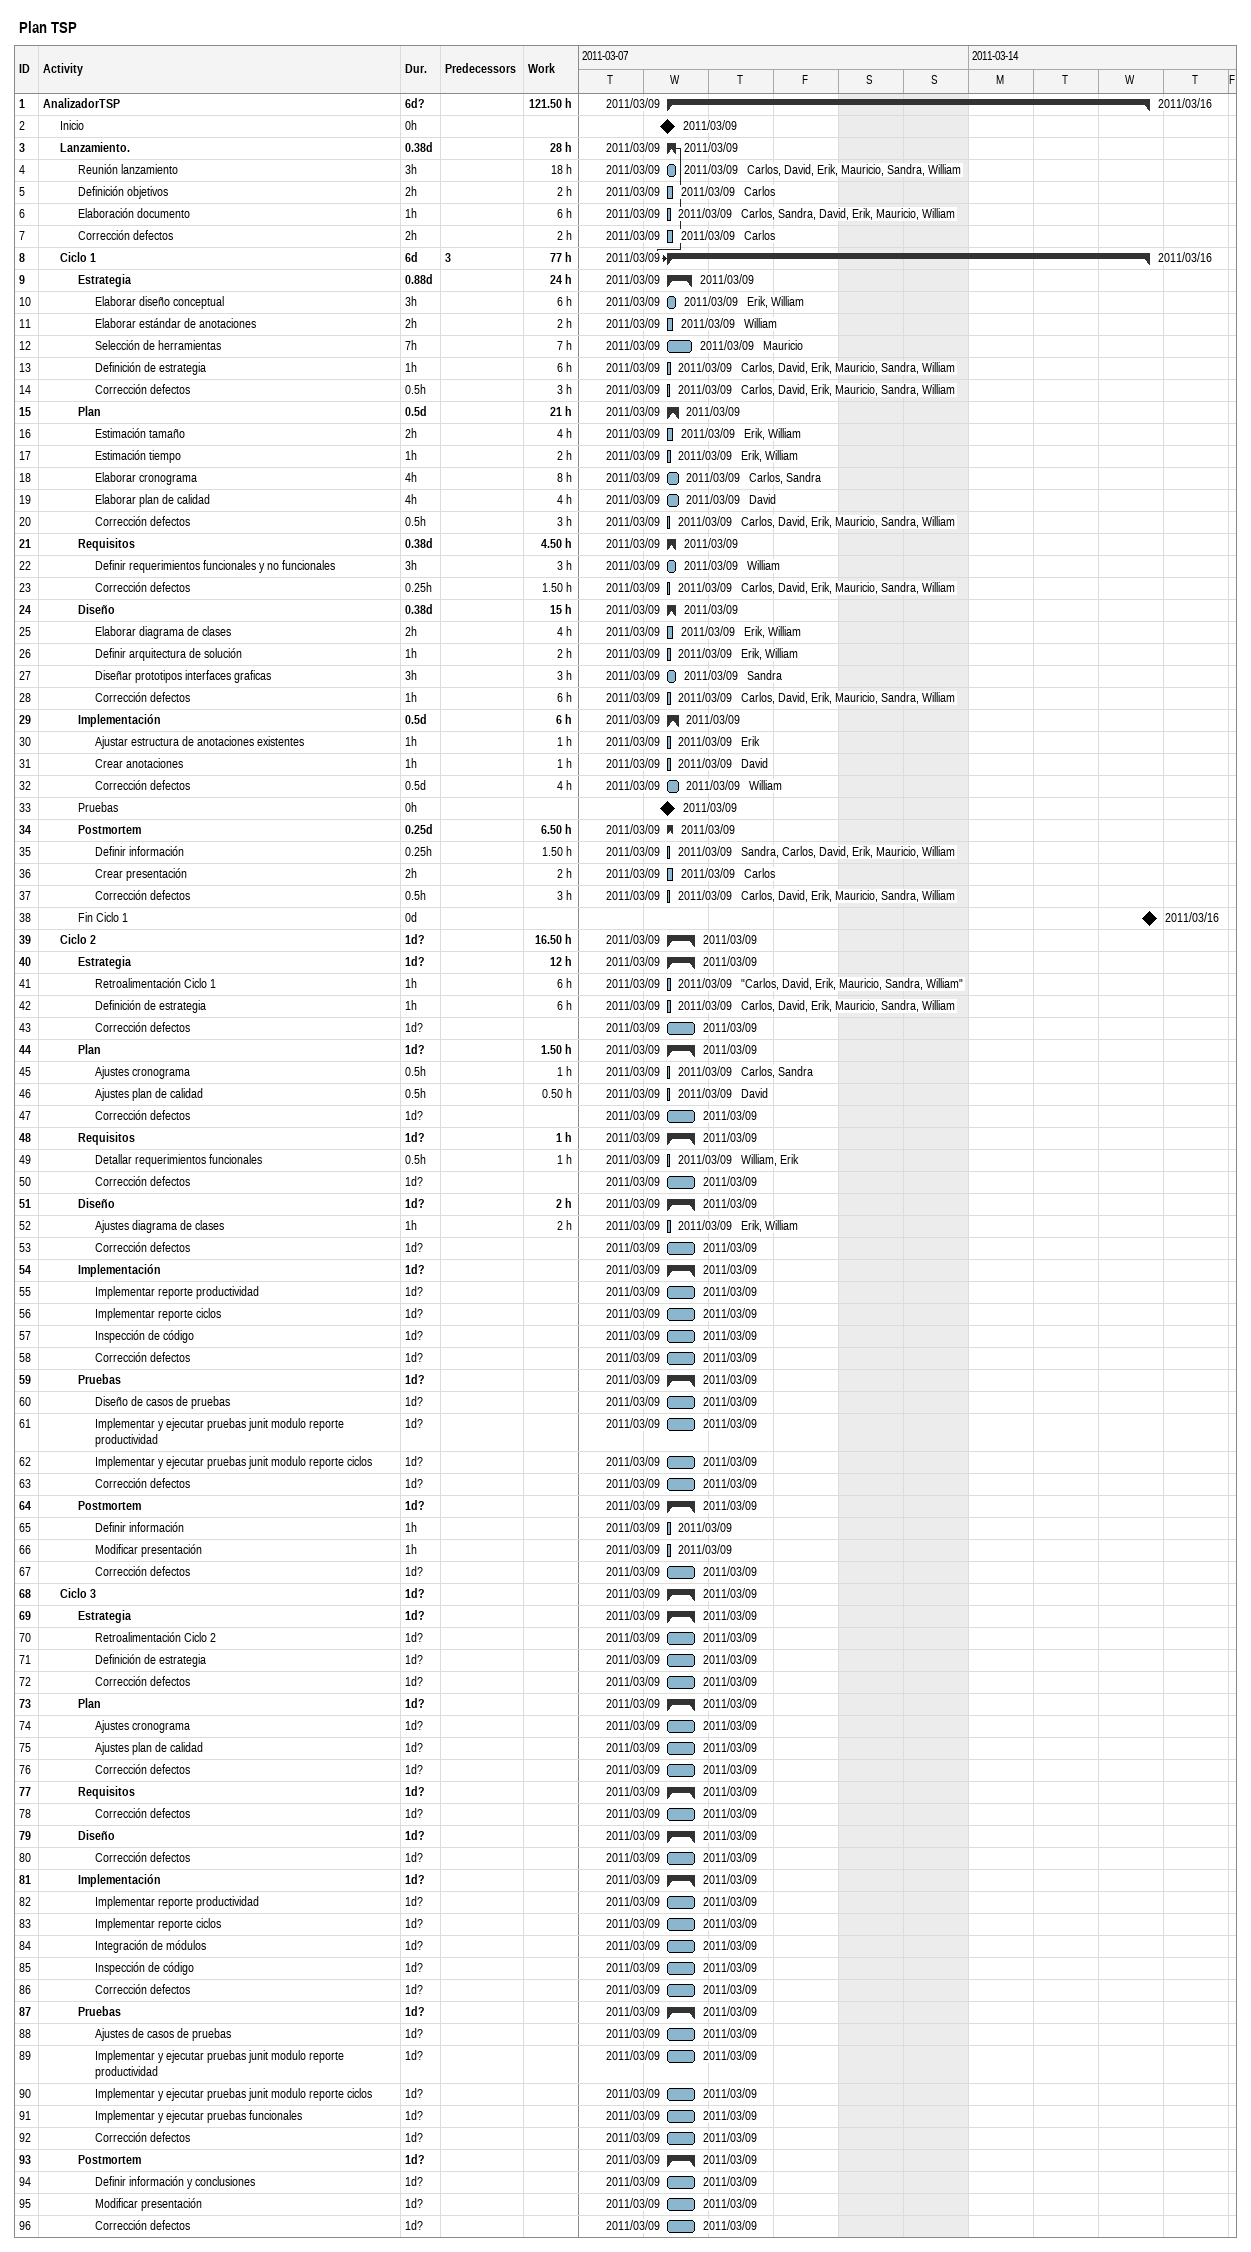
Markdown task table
Plan TSP

| ID | Level | Task | Duration | Start | Finish | Predecessors | Resources | Work (h) |
|---|---|---|---|---|---|---|---|---|
| 1 | 1 | **AnalizadorTSP** | 6d? | 2011-03-09 | 2011-03-16 |  |  | 121.50 |
| 2 | 2 | Inicio | 0h | 2011-03-09 | 2011-03-09 |  |  |  |
| 3 | 2 | **Lanzamiento.** | 0.38d | 2011-03-09 | 2011-03-09 |  |  | 28 |
| 4 | 3 | Reunión lanzamiento | 3h | 2011-03-09 | 2011-03-09 |  | Carlos, David, Erik, Mauricio, Sandra, William | 18 |
| 5 | 3 | Definición objetivos | 2h | 2011-03-09 | 2011-03-09 |  | Carlos | 2 |
| 6 | 3 | Elaboración documento | 1h | 2011-03-09 | 2011-03-09 |  | Carlos, Sandra, David, Erik, Mauricio, William | 6 |
| 7 | 3 | Corrección defectos | 2h | 2011-03-09 | 2011-03-09 |  | Carlos | 2 |
| 8 | 2 | **Ciclo 1** | 6d | 2011-03-09 | 2011-03-16 | 3 |  | 77 |
| 9 | 3 | **Estrategia** | 0.88d | 2011-03-09 | 2011-03-09 |  |  | 24 |
| 10 | 4 | Elaborar diseño conceptual | 3h | 2011-03-09 | 2011-03-09 |  | Erik, William | 6 |
| 11 | 4 | Elaborar estándar de anotaciones | 2h | 2011-03-09 | 2011-03-09 |  | William | 2 |
| 12 | 4 | Selección de herramientas | 7h | 2011-03-09 | 2011-03-09 |  | Mauricio | 7 |
| 13 | 4 | Definición de estrategia | 1h | 2011-03-09 | 2011-03-09 |  | Carlos, David, Erik, Mauricio, Sandra, William | 6 |
| 14 | 4 | Corrección defectos | 0.5h | 2011-03-09 | 2011-03-09 |  | Carlos, David, Erik, Mauricio, Sandra, William | 3 |
| 15 | 3 | **Plan** | 0.5d | 2011-03-09 | 2011-03-09 |  |  | 21 |
| 16 | 4 | Estimación tamaño | 2h | 2011-03-09 | 2011-03-09 |  | Erik, William | 4 |
| 17 | 4 | Estimación tiempo | 1h | 2011-03-09 | 2011-03-09 |  | Erik, William | 2 |
| 18 | 4 | Elaborar cronograma | 4h | 2011-03-09 | 2011-03-09 |  | Carlos, Sandra | 8 |
| 19 | 4 | Elaborar plan de calidad | 4h | 2011-03-09 | 2011-03-09 |  | David | 4 |
| 20 | 4 | Corrección defectos | 0.5h | 2011-03-09 | 2011-03-09 |  | Carlos, David, Erik, Mauricio, Sandra, William | 3 |
| 21 | 3 | **Requisitos** | 0.38d | 2011-03-09 | 2011-03-09 |  |  | 4.50 |
| 22 | 4 | Definir requerimientos funcionales y no funcionales | 3h | 2011-03-09 | 2011-03-09 |  | William | 3 |
| 23 | 4 | Corrección defectos | 0.25h | 2011-03-09 | 2011-03-09 |  | Carlos, David, Erik, Mauricio, Sandra, William | 1.50 |
| 24 | 3 | **Diseño** | 0.38d | 2011-03-09 | 2011-03-09 |  |  | 15 |
| 25 | 4 | Elaborar diagrama de clases | 2h | 2011-03-09 | 2011-03-09 |  | Erik, William | 4 |
| 26 | 4 | Definir arquitectura de solución | 1h | 2011-03-09 | 2011-03-09 |  | Erik, William | 2 |
| 27 | 4 | Diseñar prototipos interfaces graficas | 3h | 2011-03-09 | 2011-03-09 |  | Sandra | 3 |
| 28 | 4 | Corrección defectos | 1h | 2011-03-09 | 2011-03-09 |  | Carlos, David, Erik, Mauricio, Sandra, William | 6 |
| 29 | 3 | **Implementación** | 0.5d | 2011-03-09 | 2011-03-09 |  |  | 6 |
| 30 | 4 | Ajustar estructura de anotaciones existentes | 1h | 2011-03-09 | 2011-03-09 |  | Erik | 1 |
| 31 | 4 | Crear anotaciones | 1h | 2011-03-09 | 2011-03-09 |  | David | 1 |
| 32 | 4 | Corrección defectos | 0.5d | 2011-03-09 | 2011-03-09 |  | William | 4 |
| 33 | 3 | Pruebas | 0h | 2011-03-09 | 2011-03-09 |  |  |  |
| 34 | 3 | **Postmortem** | 0.25d | 2011-03-09 | 2011-03-09 |  |  | 6.50 |
| 35 | 4 | Definir información | 0.25h | 2011-03-09 | 2011-03-09 |  | Sandra, Carlos, David, Erik, Mauricio, William | 1.50 |
| 36 | 4 | Crear presentación | 2h | 2011-03-09 | 2011-03-09 |  | Carlos | 2 |
| 37 | 4 | Corrección defectos | 0.5h | 2011-03-09 | 2011-03-09 |  | Carlos, David, Erik, Mauricio, Sandra, William | 3 |
| 38 | 3 | Fin Ciclo 1 | 0d | 2011-03-16 | 2011-03-16 |  |  |  |
| 39 | 2 | **Ciclo 2** | 1d? | 2011-03-09 | 2011-03-09 |  |  | 16.50 |
| 40 | 3 | **Estrategia** | 1d? | 2011-03-09 | 2011-03-09 |  |  | 12 |
| 41 | 4 | Retroalimentación Ciclo 1 | 1h | 2011-03-09 | 2011-03-09 |  | "Carlos, David, Erik, Mauricio, Sandra, William" | 6 |
| 42 | 4 | Definición de estrategia | 1h | 2011-03-09 | 2011-03-09 |  | Carlos, David, Erik, Mauricio, Sandra, William | 6 |
| 43 | 4 | Corrección defectos | 1d? | 2011-03-09 | 2011-03-09 |  |  |  |
| 44 | 3 | **Plan** | 1d? | 2011-03-09 | 2011-03-09 |  |  | 1.50 |
| 45 | 4 | Ajustes cronograma | 0.5h | 2011-03-09 | 2011-03-09 |  | Carlos, Sandra | 1 |
| 46 | 4 | Ajustes plan de calidad | 0.5h | 2011-03-09 | 2011-03-09 |  | David | 0.50 |
| 47 | 4 | Corrección defectos | 1d? | 2011-03-09 | 2011-03-09 |  |  |  |
| 48 | 3 | **Requisitos** | 1d? | 2011-03-09 | 2011-03-09 |  |  | 1 |
| 49 | 4 | Detallar requerimientos funcionales | 0.5h | 2011-03-09 | 2011-03-09 |  | William, Erik | 1 |
| 50 | 4 | Corrección defectos | 1d? | 2011-03-09 | 2011-03-09 |  |  |  |
| 51 | 3 | **Diseño** | 1d? | 2011-03-09 | 2011-03-09 |  |  | 2 |
| 52 | 4 | Ajustes diagrama de clases | 1h | 2011-03-09 | 2011-03-09 |  | Erik, William | 2 |
| 53 | 4 | Corrección defectos | 1d? | 2011-03-09 | 2011-03-09 |  |  |  |
| 54 | 3 | **Implementación** | 1d? | 2011-03-09 | 2011-03-09 |  |  |  |
| 55 | 4 | Implementar reporte productividad | 1d? | 2011-03-09 | 2011-03-09 |  |  |  |
| 56 | 4 | Implementar reporte ciclos | 1d? | 2011-03-09 | 2011-03-09 |  |  |  |
| 57 | 4 | Inspección de código | 1d? | 2011-03-09 | 2011-03-09 |  |  |  |
| 58 | 4 | Corrección defectos | 1d? | 2011-03-09 | 2011-03-09 |  |  |  |
| 59 | 3 | **Pruebas** | 1d? | 2011-03-09 | 2011-03-09 |  |  |  |
| 60 | 4 | Diseño de casos de pruebas | 1d? | 2011-03-09 | 2011-03-09 |  |  |  |
| 61 | 4 | Implementar y ejecutar pruebas junit modulo reporte productividad | 1d? | 2011-03-09 | 2011-03-09 |  |  |  |
| 62 | 4 | Implementar y ejecutar pruebas junit modulo reporte ciclos | 1d? | 2011-03-09 | 2011-03-09 |  |  |  |
| 63 | 4 | Corrección defectos | 1d? | 2011-03-09 | 2011-03-09 |  |  |  |
| 64 | 3 | **Postmortem** | 1d? | 2011-03-09 | 2011-03-09 |  |  |  |
| 65 | 4 | Definir información | 1h | 2011-03-09 | 2011-03-09 |  |  |  |
| 66 | 4 | Modificar presentación | 1h | 2011-03-09 | 2011-03-09 |  |  |  |
| 67 | 4 | Corrección defectos | 1d? | 2011-03-09 | 2011-03-09 |  |  |  |
| 68 | 2 | **Ciclo 3** | 1d? | 2011-03-09 | 2011-03-09 |  |  |  |
| 69 | 3 | **Estrategia** | 1d? | 2011-03-09 | 2011-03-09 |  |  |  |
| 70 | 4 | Retroalimentación Ciclo 2 | 1d? | 2011-03-09 | 2011-03-09 |  |  |  |
| 71 | 4 | Definición de estrategia | 1d? | 2011-03-09 | 2011-03-09 |  |  |  |
| 72 | 4 | Corrección defectos | 1d? | 2011-03-09 | 2011-03-09 |  |  |  |
| 73 | 3 | **Plan** | 1d? | 2011-03-09 | 2011-03-09 |  |  |  |
| 74 | 4 | Ajustes cronograma | 1d? | 2011-03-09 | 2011-03-09 |  |  |  |
| 75 | 4 | Ajustes plan de calidad | 1d? | 2011-03-09 | 2011-03-09 |  |  |  |
| 76 | 4 | Corrección defectos | 1d? | 2011-03-09 | 2011-03-09 |  |  |  |
| 77 | 3 | **Requisitos** | 1d? | 2011-03-09 | 2011-03-09 |  |  |  |
| 78 | 4 | Corrección defectos | 1d? | 2011-03-09 | 2011-03-09 |  |  |  |
| 79 | 3 | **Diseño** | 1d? | 2011-03-09 | 2011-03-09 |  |  |  |
| 80 | 4 | Corrección defectos | 1d? | 2011-03-09 | 2011-03-09 |  |  |  |
| 81 | 3 | **Implementación** | 1d? | 2011-03-09 | 2011-03-09 |  |  |  |
| 82 | 4 | Implementar reporte productividad | 1d? | 2011-03-09 | 2011-03-09 |  |  |  |
| 83 | 4 | Implementar reporte ciclos | 1d? | 2011-03-09 | 2011-03-09 |  |  |  |
| 84 | 4 | Integración de módulos | 1d? | 2011-03-09 | 2011-03-09 |  |  |  |
| 85 | 4 | Inspección de código | 1d? | 2011-03-09 | 2011-03-09 |  |  |  |
| 86 | 4 | Corrección defectos | 1d? | 2011-03-09 | 2011-03-09 |  |  |  |
| 87 | 3 | **Pruebas** | 1d? | 2011-03-09 | 2011-03-09 |  |  |  |
| 88 | 4 | Ajustes de casos de pruebas | 1d? | 2011-03-09 | 2011-03-09 |  |  |  |
| 89 | 4 | Implementar y ejecutar pruebas junit modulo reporte productividad | 1d? | 2011-03-09 | 2011-03-09 |  |  |  |
| 90 | 4 | Implementar y ejecutar pruebas junit modulo reporte ciclos | 1d? | 2011-03-09 | 2011-03-09 |  |  |  |
| 91 | 4 | Implementar y ejecutar pruebas funcionales | 1d? | 2011-03-09 | 2011-03-09 |  |  |  |
| 92 | 4 | Corrección defectos | 1d? | 2011-03-09 | 2011-03-09 |  |  |  |
| 93 | 3 | **Postmortem** | 1d? | 2011-03-09 | 2011-03-09 |  |  |  |
| 94 | 4 | Definir información y conclusiones | 1d? | 2011-03-09 | 2011-03-09 |  |  |  |
| 95 | 4 | Modificar presentación | 1d? | 2011-03-09 | 2011-03-09 |  |  |  |
| 96 | 4 | Corrección defectos | 1d? | 2011-03-09 | 2011-03-09 |  |  |  |
